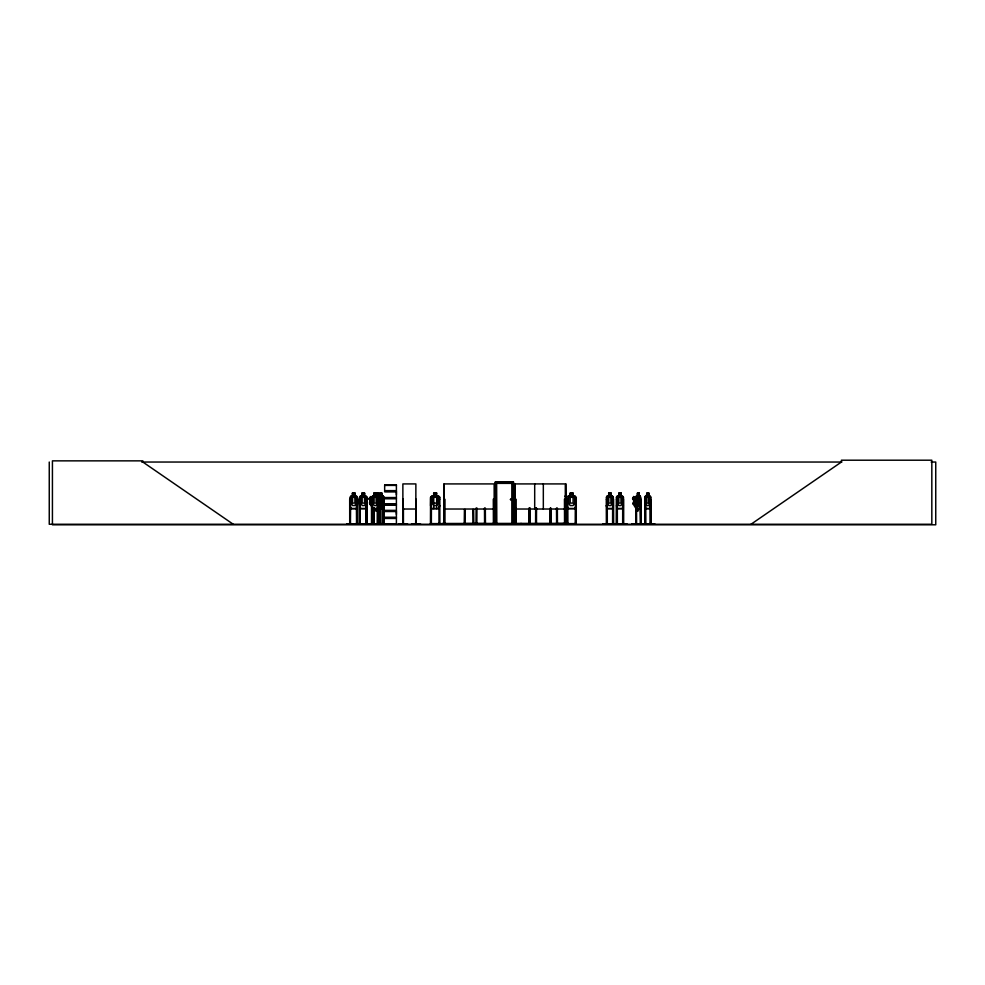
<?xml version="1.0" encoding="UTF-8"?>
<svg xmlns="http://www.w3.org/2000/svg" width="985" height="985" viewBox="0 0 985 985"><rect width="100%" height="100%" fill="white"/><g stroke="black" fill="none" stroke-linecap="round" stroke-linejoin="round"><path stroke-width="1.48" d="M396.389 514.416L396.389 511.523L384.655 511.523M396.389 494.667L396.389 491.786L384.655 491.786M439.569 523.798L448.988 523.761M638.206 504.345L636.31 503.557L636.433 507.57L635.805 503.544C632.875 503.704 633.589 500.158 635.768 502.621L635.744 498.829L636.298 502.658L638.415 503.704L638.169 504.48M398.457 523.786L407.544 523.761M370.779 496.526L368.993 498.706L372.158 504.751M650.014 508.543L650.826 505.576M650.765 505.564L650.063 508.642L645.397 508.642M383.854 505.564L383.19 508.543L372.502 508.543M383.239 508.642L383.928 497.277L383.3 496.194L381.921 496.194M631.89 524.143L654.594 523.798L631.853 524.205M377.526 508.543L379.57 503.089L379.57 497.327L378.351 496.292L378.289 493.202L374.029 493.202M377.575 508.642L378.4 497.277L377.55 496.194M613.372 505.576L612.51 508.642L607.068 508.642M621.055 496.194L622.619 496.194L623.443 497.277L622.52 508.543L617.189 508.543M622.569 508.642L623.37 505.576M640.952 524.254L641.05 499.173L640.324 499.173L640.275 524.266M373.771 524.254L373.795 523.355M374.054 524.192L373.931 508.026M379.914 508.543C380.961 504.8 382.475 499.407 379.951 496.194L379.914 493.103L381.995 493.103L381.86 496.292M379.976 508.642L380.875 505.576M350.02 523.355L350.02 524.266L349.983 497.29L350.783 496.194L352.482 496.194L352.421 493.103L354.982 493.103L354.982 496.194L356.595 496.194C359.057 499.407 357.407 504.886 356.558 508.642L350.697 508.642L349.921 505.576L350.758 508.642M366.174 508.642L367.085 497.277L366.149 496.194L364.524 496.194L364.585 493.103L362.037 493.103M367.085 505.576L366.235 508.642L360.313 508.642L359.599 505.576M518.541 524.192L496.538 524.143L496.403 483.253L512.335 483.253L512.335 524.266M603.214 524.205L626.706 523.798L620.427 524.266M603.263 523.798L609.53 524.266L603.263 524.143M613.002 524.205L613.015 523.355M613.31 524.192L613.31 497.277L612.485 496.194L610.995 496.194L611.057 493.103L608.668 493.103L608.755 496.292L607.597 497.327L607.597 503.089L608.755 505.564L610.909 505.564L612.067 503.089L612.067 497.327L610.909 496.292L610.995 493.103M619.528 524.192L610.368 523.749L619.59 524.266M526.162 523.798L539.497 523.798M346.831 524.205L387.462 524.205M346.88 523.798L352.482 524.266L346.88 524.143M356.471 524.192L356.373 523.355M362.024 524.192L354.538 523.749L362.086 524.266M439.827 505.576L438.768 508.642L431.516 508.642L430.556 505.576L430.667 497.339L431.541 496.194L433.745 496.194L433.646 493.103L436.737 493.103L436.638 508.642M565.033 507.546L565.722 505.564L564.762 508.642M381.934 505.564L382.931 503.089L382.931 497.327L381.934 496.292M430.457 523.798L430.556 497.29L431.59 496.292L438.694 496.292L439.716 497.327M443.755 523.786L443.952 483.918L494.15 483.918L494.224 524.266M464.243 523.737L464.427 509.479M476.112 508.026L475.989 523.761M514.909 523.798L515.106 483.918L565.304 483.918L565.378 524.266L565.624 523.355M556.291 524.192L556.402 523.355M636.372 496.194L632.986 503.852L633.823 500.897M632.567 498.706L633.737 496.526L634.993 498.853L635.965 498.484L638.145 502.572L638.489 505.404L637.406 507.447L635.891 506.783L633.712 502.707L633.909 500.897L632.567 498.706L633.823 496.526M633.047 503.815L637.64 511.215L640.472 506.081L639.708 503.163M645.409 496.194L644.781 497.29L645.495 496.194L646.85 496.194M510.378 499.42C512.471 498.078 510.353 501.611 510.55 499.186M372.539 496.194L371.776 497.29L372.527 508.642L383.313 508.642M371.924 497.339L372.576 496.292M606.391 524.266L606.428 497.29L607.092 496.194L608.742 496.194M606.428 497.29L607.166 496.194M616.376 524.266L616.425 497.29L617.226 496.194L618.802 496.194M617.263 496.292L616.425 497.29M373.5 497.29L374.349 496.194M373.647 497.339L374.374 496.292M360.399 496.194L359.537 497.29L359.488 524.266M360.436 496.292L359.685 497.339L360.436 508.543M368.993 498.706L370.779 496.674M370.779 500.897L369.535 502.375L369.671 503.852L376.504 511.215L380.629 506.081L379.496 503.163M376.492 511.08L380.53 506.056M379.065 497.327L380.062 496.292L380.001 493.103M374.103 496.292L373.007 497.327L373.007 503.089L374.103 505.564L376.147 505.564L377.23 503.089L377.23 497.327L376.147 496.292L376.147 493.103M621.042 493.202L618.814 493.202L618.875 496.292L617.657 497.327L617.657 503.089L618.814 505.564L620.981 505.564L622.138 503.089L622.138 497.327L620.981 496.292L621.055 493.103M364.512 493.202L362.123 493.202L362.172 496.292L360.929 497.327L360.929 503.089L362.172 505.564L364.512 505.564L365.755 503.089L365.755 497.327L364.512 496.292L364.524 493.103M750.989 524.266L841.412 462.039L841.412 460.204L931.822 460.204L931.822 524.266L49.25 524.266L49.25 462.039M433.745 496.292L432.206 497.327L432.206 503.089L433.745 505.564L436.638 505.564L438.177 503.089L438.177 497.327L436.638 496.292M518.602 523.749L511.954 523.761L518.602 524.266M566.732 524.205L567.902 523.355M141.692 462.039L841.88 462.039M931.133 462.039L935.75 462.039L935.75 524.796L52.427 524.796L52.427 460.857L142.85 460.857L142.85 462.039L233.26 524.266M384.655 484.829L396.413 484.829M384.667 485.408L396.389 485.408M384.581 491.022L396.487 491.022M384.581 491.38L396.487 491.38M372.465 496.194L374.029 496.194L373.955 493.103L378.437 493.103L378.351 496.292M352.507 493.202L354.895 493.202M379.988 493.202L381.934 493.202M436.638 493.202L433.745 493.202L433.745 508.642M573.085 493.202L570.204 493.202L570.204 496.292L568.665 497.327L568.665 503.089L570.204 505.564L573.085 505.564L574.637 503.089L574.637 497.327L573.085 496.292L573.196 493.103L570.106 493.103L570.106 496.194L568 496.194L567.015 497.29L567.052 524.266M608.755 493.202L610.983 493.202M637.467 493.202L639.117 493.202M646.837 493.202L648.77 493.202M360.338 496.194L362.098 496.194M375.938 496.194L377.624 496.194M378.375 496.194L380.013 496.194M436.638 496.194L438.731 496.194L439.827 497.277L439.876 524.266L439.913 523.355L438.867 523.355M573.196 496.194L575.191 496.194L576.274 497.277L576.274 524.266M637.504 496.194L636.273 496.194L635.744 497.29L635.805 524.266M639.08 496.194L640.25 496.194M648.758 496.194L650.125 496.194L650.826 497.277L650.014 496.292M356.558 496.292L350.758 496.292L350.069 505.564M360.375 496.292L366.174 496.292L366.999 497.327L366.925 524.266M372.502 496.292L383.263 496.292M568.049 496.292L575.141 496.292M607.129 496.292L612.522 496.292M617.189 496.292L622.594 496.292M636.298 496.292L640.225 496.292M645.446 496.292L650.1 496.292M378.4 497.277L378.252 524.266M383.928 497.277L383.214 496.194M380.062 497.327L381.934 497.327L381.934 503.089M433.745 497.327L436.638 497.327M635.682 497.4L636.544 497.4M384.655 497.548L396.401 497.548L396.401 491.786M384.581 497.954L396.487 497.954M384.581 498.312L396.487 498.312M384.655 498.718L396.401 498.718L396.401 504.271L384.667 504.123M634.993 498.706L636.569 497.29L640.312 506.056M357.333 499.173L356.447 499.173L356.545 524.266M366.937 499.173L366.063 499.173L366.174 524.266M378.252 499.173L377.427 499.173L377.353 524.266M380.727 499.173L379.853 499.173L379.779 524.266M383.054 499.173L383.854 499.173M430.593 499.173L431.442 499.173L431.344 524.266M439.815 499.173L438.965 499.173L438.965 524.266M443.952 499.173L444.801 499.173L444.801 524.266M494.15 499.173L493.3 499.173L493.399 524.266M515.106 499.173L515.955 499.173L515.857 524.266M565.722 499.173L564.454 499.173L564.553 524.266M566.129 499.173L566.461 524.266L566.141 483.918M566.954 499.173L567.803 499.173L567.902 524.266M576.176 499.173L575.326 499.173L575.228 524.266M606.391 499.173L607.24 499.173L607.314 524.266M616.45 499.173L617.299 499.173L617.373 524.266M635.805 499.173L636.175 524.266L636.027 523.355M644.818 499.173L645.618 499.173L645.68 524.266M433.745 503.089L436.638 503.089M396.413 504.283L384.544 504.431L396.413 504.579M384.655 504.788L396.413 504.788L396.389 510.365L384.655 510.365M384.667 505.145L396.389 505.145M606.354 505.576L607.142 508.642M616.487 505.576L617.201 508.642L622.643 508.642M635.744 505.576L636.347 508.642M644.781 505.576L645.52 508.543L650.1 508.543M350.758 508.543L356.558 508.543M360.375 508.543L366.174 508.543M431.59 508.543L438.694 508.543M568.049 508.543L575.141 508.543L576.176 505.564L575.215 508.642L567.963 508.642L567.015 505.576M612.522 508.543L607.129 508.543L606.501 505.564M636.298 508.543L640.225 508.543M636.261 508.642L640.262 508.642L640.841 497.277L640.139 496.292M402.877 509.023L415.879 509.023M443.952 509.023L494.15 509.023M515.106 509.023L565.304 509.023M384.581 510.772L396.487 510.772M384.581 511.129L396.487 511.129M637.64 511.215L636.15 509.627M384.655 517.297L396.401 517.297L396.401 511.523M384.581 517.691L396.487 517.691M384.581 518.048L396.487 518.048M384.655 518.455L396.401 518.455L396.401 524.02L364.204 524.143L396.389 523.86M464.329 523.331L465.376 523.331L465.376 524.254M473.736 523.331L472.689 523.331L472.689 524.254M349.601 523.355L350.648 523.355L350.648 524.266M356.361 523.355L357.407 523.355L357.407 524.266M360.264 523.355L359.217 523.355L359.217 524.266M367.023 523.355L365.977 523.355L365.989 524.266M371.419 523.355L372.416 523.355L372.404 524.266M374.214 523.355L373.18 523.355L373.18 524.266L373.266 508.026M377.341 523.355L378.511 523.355M379.767 523.355L380.801 523.355L380.801 524.266L380.727 497.327M382.993 523.355L384.002 524.217M402.816 523.355L403.493 523.355M415.584 523.355L416.261 523.355M430.494 523.355L431.541 523.355L431.541 524.266M565.821 523.355L441.859 523.491L441.859 524.266M575.228 523.355L576.274 523.355M607.326 523.355L606.304 523.355L606.317 524.266M612.571 523.355L613.606 523.355M616.364 523.355L617.386 523.355M622.643 523.355L623.665 523.355M635.731 523.355L636.618 523.355M640.238 523.355L641.136 523.355M644.756 523.355L645.68 523.355M650.149 523.355L651.073 523.355L651.073 524.266L651.011 499.173L650.211 499.173L650.149 524.266M411.533 523.798L420.743 524.254M431.541 523.614L438.867 523.614M465.376 523.601L472.689 523.601M477.06 523.614L484.386 523.614M485.457 523.798L485.322 508.026M547.635 524.266L554.296 523.798L547.722 524.205M557.448 523.614L575.228 523.614M473.822 523.737L473.637 509.479M554.296 523.798L547.672 523.761M620.476 523.798L626.706 523.798M631.89 523.798L654.594 523.798M371.468 501.796L371.05 502.609M360.153 524.192L360.178 499.173L359.303 499.173L359.328 524.266M377.871 524.192L377.883 508.026M378.191 524.205L378.018 499.173M376.553 511.08L374.3 509.627L369.683 503.815L370.902 500.897L369.055 498.706M564.737 496.194L565.821 497.277L565.784 524.266M377.575 500.811L379.434 503.224L377.526 500.897M612.461 496.292L613.236 497.327L613.236 505.564M640.164 496.194L640.779 524.266M636.458 497.4L639.573 503.224M633.737 496.674L634.906 498.853M645.212 524.217L645.237 523.355M644.843 505.564L645.471 508.642M636.396 508.543L635.891 497.339M650.753 497.277L650.826 524.266M650.457 499.173L650.617 524.266M650.395 523.355L650.395 524.266M648.832 496.194L648.832 493.103L646.763 493.103L645.84 503.089L646.837 505.564L648.696 505.564L649.681 503.089L648.758 493.103M645.372 499.173L645.434 524.266M640.829 523.355L640.829 524.266M640.545 523.355L640.545 524.266M639.166 496.194L639.166 493.103L637.418 493.103L636.642 503.089L637.467 505.564L639.031 505.564L639.856 503.089L639.08 493.103M637.554 493.202L637.554 496.292M636.544 508.026L636.593 524.266M636.322 523.355L636.322 524.266M623.567 524.266L623.579 499.173L622.717 499.173L622.655 524.266M623.37 497.277L623.357 524.266M623.259 523.355L623.222 524.266M622.939 499.173L623.074 524.266M622.865 523.355L622.865 524.266M621.116 496.194L621.116 493.103L618.74 493.103L618.814 496.292M617.078 499.173L617.152 524.266M616.979 523.355L616.795 524.266M616.659 499.173L616.598 524.266M613.593 524.266L613.52 499.173L612.658 499.173L612.584 524.266M613.163 523.355L613.187 524.266M612.879 499.173L612.805 524.266M608.816 493.202L608.816 496.292M607.019 499.173L607.092 524.266M606.735 523.355L606.92 524.266M606.6 499.173L606.711 524.266M576.077 523.355L576.077 524.266M575.425 523.355L575.425 524.266M567.717 523.355L567.717 524.266M565.218 523.355L565.205 524.266M564.873 508.026L564.898 524.266L564.774 523.355M564.368 523.355L564.368 524.266M563.075 523.491L563.075 524.266M557.35 508.026L557.448 524.266M557.251 523.355L557.251 524.266M556.5 508.026L556.599 524.266M550.984 508.235L551.058 524.266M550.75 508.235L550.824 524.266M550.615 523.355L550.516 524.266M550.381 508.235L550.307 524.266M550.147 508.235L550.147 524.266M550.073 523.355L550.073 524.266M543.326 483.918L543.326 509.023M536.591 523.355L536.591 524.266M536.517 508.026L536.48 524.266M536.32 508.026L536.172 524.266M535.963 523.355L536 524.266M535.852 508.026L535.778 524.266M535.655 508.026L535.581 524.266M534.695 483.918L534.695 509.023M530.004 508.026L530.078 524.266M529.795 508.026L529.881 524.266M529.696 523.355L529.659 524.266M529.474 523.355L529.45 524.266M529.339 508.026L529.265 524.266M529.142 508.026L529.142 524.266M521.582 523.491L521.582 524.266M520.671 523.491L520.671 524.266M516.091 508.235L516.054 524.266M515.721 523.355L515.623 524.266M515.475 499.173L515.475 524.266M515.254 483.918L515.29 524.266M513.567 524.266L513.567 482.022L495.16 482.022L495.16 524.266M513.333 524.266L513.333 482.256L495.406 482.256L495.406 524.266M512.237 524.266L512.237 483.364L496.502 483.364L496.538 524.143M494.051 523.355L494.051 524.266M493.202 523.355L493.202 524.266M485.223 523.355L485.236 524.266M484.485 508.026L484.571 524.266M484.386 523.355L484.374 524.266M477.06 523.355L477.06 524.266M476.962 508.026L476.863 524.266M473.539 523.331L473.539 524.254M472.788 509.479L472.886 524.254M465.277 509.479L465.179 524.254M464.526 523.331L464.526 524.254M445.663 523.491L445.663 524.266M444.9 523.355L444.9 524.266M444.444 499.173L444.432 524.266M444.112 483.918L444.112 524.266M442.77 523.491L442.77 524.266M438.867 523.355L438.867 524.266M430.691 523.355L430.691 524.266M416.212 524.266L416.187 499.173L415.621 524.266M415.965 508.235L415.941 524.266M415.805 524.266L415.879 483.918L402.877 483.918L402.865 524.266M403.419 508.235L403.444 524.266M403.197 499.173L403.271 524.266M403.111 499.173L403.136 524.266M383.854 497.327L383.854 524.266M383.608 506.549L383.596 524.266M383.3 499.173L383.3 524.266M383.054 506.549L383.239 524.266M383.042 523.355L382.993 524.266M380.53 499.173L380.419 524.266M380.198 523.355L380.21 524.266M380.062 499.173L379.976 524.266M378.437 508.026L378.499 524.266M377.649 499.173L377.587 524.266M375.938 493.103L376.024 496.292M374.029 493.103L374.029 496.292M374.128 508.026L374.103 524.266M373.463 508.026L373.463 524.266M372.17 524.266L372.342 499.173L371.505 499.173L371.505 524.266M372.108 499.173L371.998 524.266L371.837 523.355M371.739 499.173L371.739 524.266M366.752 499.173L366.642 524.266L366.617 523.355M366.26 499.173L366.26 524.266M362.098 493.103L362.123 496.292M359.993 499.173L359.993 524.266M359.845 523.355L359.845 524.266M357.333 497.327L357.21 524.266M357.136 499.173L357.026 524.266M356.644 499.173L356.755 524.266M354.92 493.103L354.834 496.292L356.139 497.327L356.139 503.089L354.895 505.564L352.568 505.564L351.313 503.089L351.313 497.327L352.568 496.292L352.482 493.103M350.451 524.266L350.562 499.173L349.687 499.173L349.712 524.266M350.377 499.173L350.241 524.266M561.598 524.143L571.005 523.749L561.598 524.266M633.823 497.4L633.515 499.432L633.823 497.4M635.387 499.58L634.291 501.624L636.47 505.699L637.566 503.655L635.387 499.58M378.56 496.194L377.92 497.29L378.634 496.194M370.717 497.4L369.683 498.706L370.262 499.432L371.296 498.127L370.717 497.4M396.413 485.039L384.655 485.063L384.667 490.629L396.401 490.629L396.401 485.063M354.477 493.719L352.975 493.719L352.975 494.753L354.477 494.753L354.477 493.719M364.093 493.719L362.591 493.719L362.591 494.753L364.093 494.753L364.093 493.719M375.777 493.719L374.472 493.719L374.472 494.753L375.777 494.753L375.777 493.719M377.957 493.719L376.492 493.719L376.492 494.753L377.957 494.753L377.957 493.719M381.601 493.719L380.395 493.719L380.395 494.753L381.601 494.753L381.601 493.719M436.121 493.719L434.262 493.719L434.262 494.753L436.121 494.753L436.121 493.719M572.568 493.719L570.721 493.719L570.721 494.753L572.568 494.753L572.568 493.719M610.528 493.719L609.136 493.719L609.136 494.753L610.528 494.753L610.528 493.719M620.587 493.719L619.196 493.719L619.196 494.753L620.587 494.753L620.587 493.719M638.748 493.719L637.751 493.719L637.751 494.753L638.748 494.753L638.748 493.719M648.364 493.719L647.17 493.719L647.17 494.753L648.364 494.753L648.364 493.719M354.895 497.327L352.568 497.327L352.568 503.089L354.895 503.089L354.895 497.327M364.512 497.327L362.172 497.327L362.172 503.089L364.512 503.089L364.512 497.327M376.147 497.327L374.103 497.327L374.103 503.089L376.147 503.089L376.147 497.327M573.085 497.327L570.204 497.327L570.204 503.089L573.085 503.089L573.085 497.327M610.909 497.327L608.755 497.327L608.755 503.089L610.909 503.089L610.909 497.327M620.981 497.327L618.814 497.327L618.814 503.089L620.981 503.089L620.981 497.327M639.031 497.327L637.467 497.327L637.467 503.089L639.031 503.089L639.031 497.327M648.696 497.327L646.837 497.327L646.837 503.089L648.696 503.089L648.696 497.327M644.929 524.266L644.929 497.339L644.806 524.266"/></g></svg>
